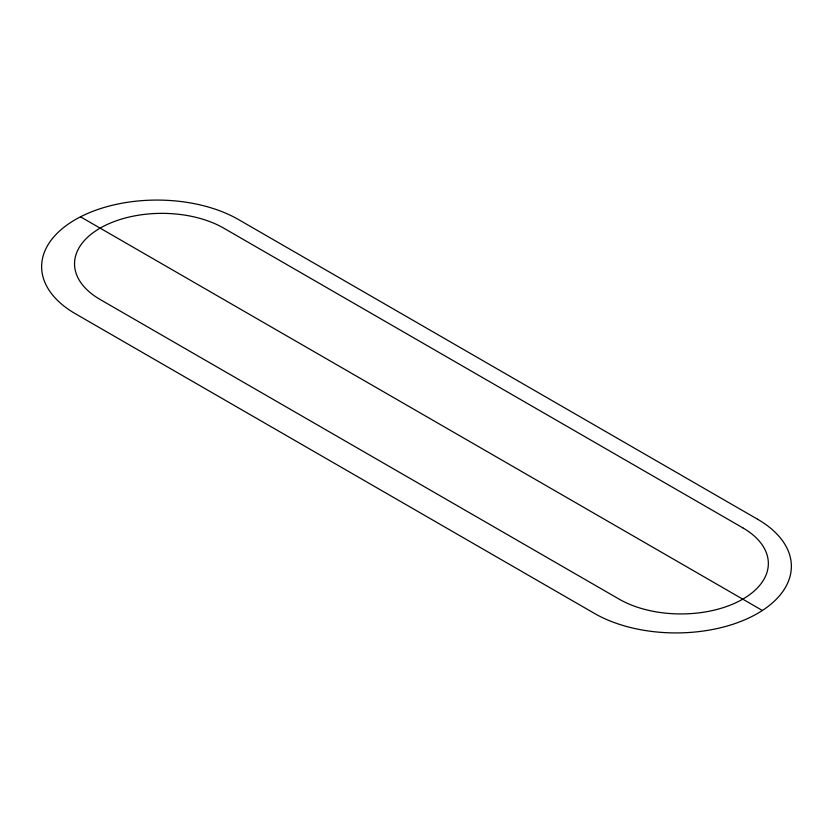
<?xml version="1.0" encoding="UTF-8"?>
<svg xmlns="http://www.w3.org/2000/svg" width="833" height="833" viewBox="0 0 833 833"><rect width="100%" height="100%" fill="white"/><g stroke="black" fill="none" stroke-linecap="round" stroke-linejoin="round"><path stroke-width="1.25" d="M80.509 216.809L762.382 610.485M757.582 519.24L238.54 219.579A115.35 66.598 0 0 0 75.418 219.579A115.35 66.598 0 0 0 75.418 313.76L594.46 613.421A115.35 66.598 0 0 0 757.582 613.421A115.35 66.598 0 0 0 757.582 519.24M742.755 527.81L223.713 228.138A87.382 50.449 0 0 0 100.127 228.138A87.382 50.449 0 0 0 100.127 299.484L619.169 599.156A87.382 50.449 0 0 0 742.755 599.156A87.382 50.449 0 0 0 742.755 527.81"/></g></svg>
